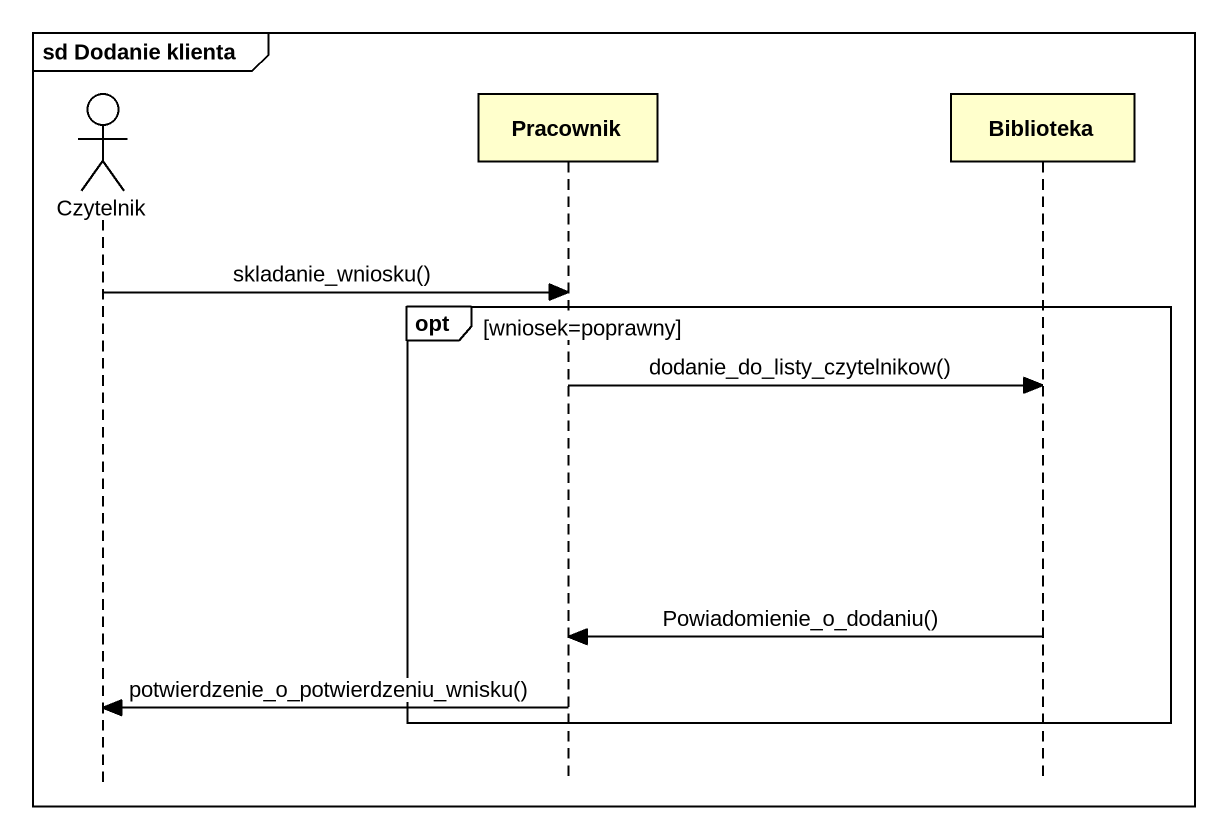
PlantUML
@startuml
mainframe sd Dodanie klienta
hide footbox
actor Czytelnik
participant Pracownik
participant Biblioteka

Czytelnik -> Pracownik : skladanie_wniosku()
opt wniosek=poprawny
  Pracownik -> Biblioteka : dodanie_do_listy_czytelnikow()
  Biblioteka -> Pracownik : Powiadomienie_o_dodaniu()
  Pracownik -> Czytelnik : potwierdzenie_o_potwierdzeniu_wnisku()
end
@enduml
